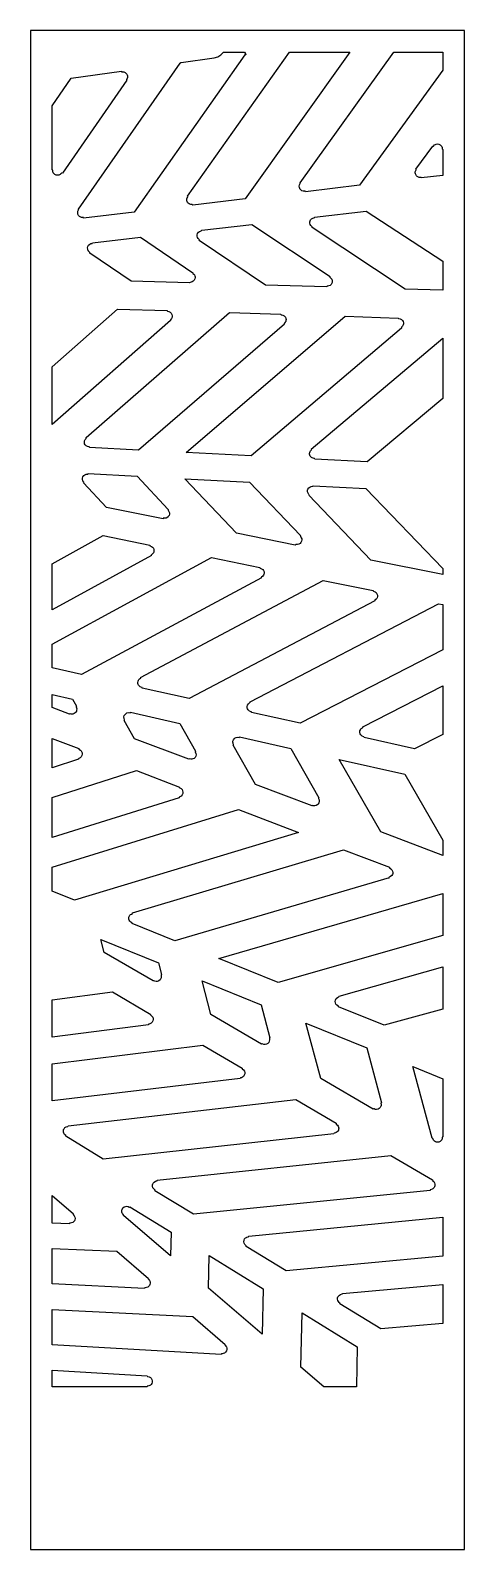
# Model space of a CAD drawing. Extents: x 0 to 400, y 0 to 1400.
import ezdxf

# ---------------------------------------------------------------- set-up
doc = ezdxf.new("R2010")
doc.units = 0
doc.layers.add('CUT', color=1, linetype='CONTINUOUS')
doc.layers.add('OUTLINE', color=7, linetype='CONTINUOUS')

msp = doc.modelspace()

# ---------------------------------------------------------------- linework, layer by layer
at = {"layer": 'CUT'}
for points in [[(44.35, 1235.15), (44.19, 1235.3), (138.04, 1369.79), (138.29, 1369.83), (138.37, 1370.22), (138.52, 1370.38), (138.77, 1370.5), (169.23, 1374.71), (172.52, 1375.64), (175.4, 1377.39), (177.78, 1380), (197.1, 1380), (198.31, 1378.38), (198.39, 1378.19), (198.32, 1377.77), (198.13, 1377.56), (197.45, 1377.4), (95.59, 1232.57), (49.07, 1227.05), (48.86, 1227.44), (48.66, 1227.55), (47.16, 1227.62), (45.91, 1228.05), (45.18, 1228.53), (44.29, 1229.5), (43.74, 1230.69), (43.55, 1231.99), (43.76, 1233.29), (44.44, 1234.7)], [(238.67, 1380), (294.28, 1380), (197.82, 1244.72), (149.57, 1238.98), (149.37, 1239.36), (149.17, 1239.48), (147.73, 1239.56), (146.88, 1239.81), (146.11, 1240.22), (145.42, 1240.77), (144.87, 1241.45), (144.46, 1242.24), (144.21, 1243.08), (144.13, 1243.95), (144.23, 1244.83), (144.5, 1245.67), (145.04, 1246.68), (145.04, 1246.91), (144.79, 1247.27)], [(248.58, 1259.44), (248.43, 1259.6), (334.77, 1380), (380, 1380), (380, 1363.48), (303.18, 1257.24), (253.33, 1251.31), (253.11, 1251.7), (252.91, 1251.81), (251.4, 1251.86), (250.18, 1252.26), (249.15, 1252.98), (248.59, 1253.6), (248.36, 1253.97), (248.15, 1254.34), (247.87, 1255.14), (247.74, 1256.4), (247.99, 1257.65), (248.67, 1259)], [(29.45, 1268.5), (29.26, 1268.59), (28.81, 1268.53), (28.06, 1267.7), (27.39, 1267.16), (26.22, 1266.64), (25.81, 1266.53), (24.96, 1266.46), (23.69, 1266.66), (22.52, 1267.22), (21.59, 1268.09), (21.11, 1268.8), (20.78, 1269.6), (20.55, 1271.11), (20.41, 1271.3), (20, 1271.46), (20, 1330.4), (37.56, 1355.91), (83.79, 1362.3), (84.02, 1361.91), (84.22, 1361.8), (85.31, 1361.82), (86.16, 1361.7), (87.32, 1361.2), (88.01, 1360.7), (88.82, 1359.74), (89.19, 1358.97), (89.41, 1358.15), (89.47, 1357.31), (89.36, 1356.46), (89.1, 1355.66), (88.59, 1354.68), (88.59, 1354.45), (88.84, 1354.09)], [(370.6, 1293.42), (371.04, 1293.3), (371.26, 1293.38), (372.34, 1294.46), (373.06, 1294.9), (373.85, 1295.21), (375.1, 1295.36), (376.36, 1295.14), (377.5, 1294.58), (378.43, 1293.71), (378.9, 1293), (379.22, 1292.21), (379.45, 1290.71), (379.59, 1290.52), (380, 1290.36), (380, 1266.36), (360.13, 1264), (359.93, 1264.39), (359.73, 1264.5), (358.2, 1264.56), (356.99, 1264.96), (356.28, 1265.4), (355.65, 1265.99), (354.95, 1267.05), (354.67, 1267.85), (354.56, 1268.69), (354.59, 1269.54), (354.97, 1270.76), (355.46, 1271.64), (355.38, 1272.09), (355.22, 1272.26)], [(261.53, 1227.33), (261.7, 1227.48), (261.81, 1227.91), (309.41, 1233.4), (380, 1187.2), (380, 1160.71), (345.25, 1161.68), (259.48, 1218.41), (259.57, 1218.82), (259.5, 1219.04), (258.4, 1220.05), (257.74, 1221.15), (257.42, 1222.39), (257.47, 1223.68), (257.71, 1224.51), (258.1, 1225.27), (258.95, 1226.23), (260.05, 1226.91)], [(157.3, 1215.26), (157.69, 1215.5), (157.79, 1215.91), (203.86, 1221.23), (276.01, 1173.16), (275.91, 1172.96), (275.99, 1172.51), (277.1, 1171.48), (277.58, 1170.76), (277.9, 1169.95), (278.09, 1168.66), (277.99, 1167.79), (277.73, 1166.96), (277.04, 1165.85), (276.06, 1164.99), (274.86, 1164.46), (273.31, 1164.25), (273.12, 1164.12), (272.95, 1163.72), (216.69, 1165.3), (155.61, 1206.41), (155.71, 1206.84), (155.63, 1207.06), (154.5, 1208.11), (153.85, 1209.21), (153.54, 1210.45), (153.59, 1211.73), (154.01, 1212.94), (154.77, 1213.98), (155.78, 1214.75), (156.57, 1215.09)], [(55.77, 1203.46), (56.84, 1203.73), (57.11, 1204.09), (57.12, 1204.31), (101.45, 1209.42), (149.73, 1176.69), (149.64, 1176.49), (149.7, 1176.04), (150.49, 1175.35), (151.04, 1174.67), (151.57, 1173.48), (151.68, 1173.06), (151.75, 1172.19), (151.54, 1170.91), (150.96, 1169.74), (150.06, 1168.79), (148.94, 1168.15), (148.09, 1167.92), (147.04, 1167.81), (146.72, 1167.49), (146.68, 1167.28), (92.75, 1168.8), (54.74, 1194.83), (54.83, 1195.26), (54.76, 1195.47), (53.68, 1196.51), (53.42, 1196.85), (53.03, 1197.61), (52.78, 1198.43), (52.72, 1199.7), (53.02, 1200.93), (53.68, 1202.03), (54.62, 1202.9)], [(129.01, 1132.8), (129.12, 1132.63), (20, 1036.95), (20, 1089.82), (80.37, 1143.22), (125.94, 1141.77), (125.97, 1141.56), (126.27, 1141.21), (127.67, 1140.92), (128.84, 1140.31), (129.77, 1139.4), (130.39, 1138.25), (130.64, 1136.97), (130.51, 1135.66), (130, 1134.46), (129.02, 1133.25)], [(51.42, 1024.3), (51.27, 1024.71), (183.56, 1139.92), (230.69, 1138.42), (230.72, 1138.21), (231.02, 1137.87), (232.53, 1137.56), (233.7, 1136.95), (234.34, 1136.37), (234.87, 1135.66), (235.38, 1134.45), (235.5, 1133.58), (235.45, 1132.71), (235.22, 1131.85), (234.83, 1131.07), (233.9, 1129.93), (233.85, 1129.71), (234, 1129.3), (99.5, 1013.22), (54.44, 1015.53), (54.3, 1015.94), (54.12, 1016.09), (52.61, 1016.41), (51.46, 1017.03), (50.55, 1017.96), (49.94, 1019.12), (49.7, 1020.39), (49.85, 1021.69), (50.37, 1022.88), (51.23, 1023.88)], [(341.91, 1125.93), (342.01, 1125.74), (203.28, 1007.93), (143.48, 1010.98), (289.94, 1136.52), (338.88, 1134.95), (338.91, 1134.73), (339.21, 1134.39), (340.62, 1134.12), (341.75, 1133.55), (342.67, 1132.68), (343.31, 1131.59), (343.61, 1130.36), (343.61, 1129.52), (343.45, 1128.69), (342.92, 1127.54), (341.92, 1126.38)], [(380, 1116.42), (380, 1060.71), (310.28, 1002.47), (261.88, 1004.93), (261.74, 1005.36), (261.56, 1005.5), (260.44, 1005.7), (259.62, 1006), (258.87, 1006.45), (258.23, 1007.05), (257.72, 1007.76), (257.36, 1008.55), (257.17, 1009.41), (257.14, 1010.29), (257.29, 1011.15), (257.61, 1011.96), (258.08, 1012.7), (258.85, 1013.52), (258.91, 1013.75), (258.77, 1014.17)], [(124.15, 950.42), (122.63, 950.49), (122.42, 950.39), (122.17, 950.01), (70.07, 960.39), (49.05, 982.96), (49.24, 983.36), (49.21, 983.58), (48.4, 984.81), (48.01, 986.05), (48, 987.36), (48.37, 988.61), (49.1, 989.69), (50.09, 990.51), (51.31, 991.01), (52.85, 991.17), (53.18, 991.48), (53.23, 991.7), (98.26, 989.24), (127.02, 958.61), (126.83, 958.21), (126.86, 957.98), (127.67, 956.76), (128.08, 955.55), (128.1, 954.28), (127.78, 953.05), (127.37, 952.3), (126.81, 951.65), (125.78, 950.9), (124.99, 950.59)], [(246.05, 926.15), (244.52, 926.22), (244.14, 925.95), (244.06, 925.74), (189.72, 936.57), (142.21, 986.84), (201.99, 983.58), (248.84, 934.41), (248.65, 934.02), (248.68, 933.79), (249.56, 932.52), (249.96, 931.31), (250.03, 930.46), (249.82, 929.2), (249.26, 928.05), (248.39, 927.11), (247.3, 926.46)], [(260.48, 980.18), (260.53, 980.39), (308.95, 977.74), (380, 904.25), (380, 898.67), (313.67, 911.88), (256.47, 971.55), (256.66, 971.94), (256.63, 972.17), (255.75, 973.46), (255.34, 974.7), (255.32, 976.01), (255.39, 976.44), (255.68, 977.27), (256.4, 978.36), (257.41, 979.2), (258.62, 979.7), (260.16, 979.86)], [(111.66, 916.85), (111.39, 916.49), (111.45, 916.05), (20, 865.95), (20, 908.34), (67.02, 934.4), (109.91, 925.69), (109.99, 925.24), (110.15, 925.07), (111.57, 924.54), (112.6, 923.78), (113.36, 922.75), (113.79, 921.54), (113.86, 920.26), (113.69, 919.42), (113.38, 918.62), (112.62, 917.58)], [(212.74, 895.84), (212.79, 895.42), (47.03, 806.42), (20, 812.44), (20, 834.3), (166.92, 914.11), (211.38, 905.08), (211.46, 904.65), (211.62, 904.48), (212.99, 903.95), (214.01, 903.19), (214.78, 902.15), (215.22, 900.93), (215.28, 899.65), (215.1, 898.8), (214.78, 898.01), (214.02, 896.97), (213, 896.21)], [(317.24, 874.43), (317.32, 874.22), (146.33, 784.31), (102.89, 793.98), (102.83, 794.41), (102.68, 794.58), (101.26, 795.15), (100.24, 795.94), (99.72, 796.6), (99.32, 797.36), (99.08, 798.19), (99.01, 799.04), (99.21, 800.3), (99.55, 801.09), (100.02, 801.8), (100.63, 802.4), (101.54, 803.04), (101.66, 803.48), (101.58, 803.68), (269.82, 893.21), (315.8, 883.87), (315.79, 883.65), (316.02, 883.27), (317.47, 882.72), (318.5, 881.95), (319.27, 880.9), (319.7, 879.68), (319.75, 878.39), (319.44, 877.14), (319.02, 876.39), (318.47, 875.71), (317.36, 874.86)], [(202.43, 781.06), (202.36, 781.27), (375.85, 871.68), (380, 870.84), (380, 829.18), (248.61, 761.53), (203.61, 771.56), (203.55, 772), (203.39, 772.17), (201.99, 772.72), (201.28, 773.22), (200.68, 773.83), (200.05, 774.95), (199.81, 775.77), (199.77, 777.06), (200.1, 778.31), (200.77, 779.39), (201.39, 779.99), (202.3, 780.62)], [(36.6, 770.19), (36.37, 770.13), (36.08, 769.8), (20, 775.88), (20, 788), (38.72, 783.76), (42.34, 777.27), (42.17, 777.14), (42.03, 776.71), (42.45, 775.68), (42.63, 774.84), (42.59, 773.55), (42.36, 772.73), (41.73, 771.61), (41.14, 770.99), (40.43, 770.49), (39.23, 770.03), (38.38, 769.92), (37.53, 769.98)], [(306.22, 757.73), (306.17, 758.18), (380, 795.84), (380, 751.17), (353.99, 738.07), (307.38, 748.45), (307.32, 748.89), (307.16, 749.06), (305.76, 749.61), (305.04, 750.12), (304.45, 750.73), (303.81, 751.86), (303.52, 753.11), (303.62, 754.4), (304.07, 755.59), (304.86, 756.62), (305.18, 756.91), (305.93, 757.38)], [(92.24, 771.65), (137.78, 761.34), (152.24, 735.73), (151.96, 735.39), (151.93, 735.16), (152.47, 733.71), (152.57, 732.42), (152.29, 731.18), (151.66, 730.05), (150.73, 729.16), (149.58, 728.58), (148.74, 728.39), (147.88, 728.36), (146.39, 728.66), (146.17, 728.6), (145.88, 728.27), (95.88, 747.18), (86.49, 763.94), (86.66, 764.07), (86.8, 764.51), (86.26, 765.99), (86.18, 767.3), (86.5, 768.58), (87.17, 769.71), (88.15, 770.59), (88.93, 770.99), (90.22, 771.28), (91.79, 771.19), (92.16, 771.45)], [(44.33, 728.81), (44.3, 728.37), (20, 720.53), (20, 747.58), (44.56, 738.19), (44.55, 737.76), (44.68, 737.56), (46.02, 736.79), (46.65, 736.19), (47.15, 735.48), (47.61, 734.27), (47.71, 732.98), (47.42, 731.7), (46.78, 730.59), (45.83, 729.7), (44.66, 729.12)], [(260.6, 685.55), (260.01, 685.7), (259.78, 685.64), (259.49, 685.31), (207.45, 704.99), (186.9, 741.19), (187.18, 741.53), (187.21, 741.76), (186.67, 743.19), (186.56, 744.02), (186.61, 744.87), (186.99, 746.08), (187.7, 747.13), (188.67, 747.94), (189.43, 748.31), (190.67, 748.57), (192.19, 748.47), (192.56, 748.73), (192.64, 748.93), (239.8, 738.25), (265.79, 692.8), (265.52, 692.46), (265.49, 692.23), (266.03, 690.79), (266.14, 689.5), (265.86, 688.23), (265.23, 687.11), (264.65, 686.48), (264.3, 686.22), (263.16, 685.63), (261.88, 685.4)], [(380, 639.73), (322.75, 661.38), (284.34, 728.17), (344.91, 714.46), (380, 653.91)], [(136.96, 693.11), (136.99, 692.89), (20, 656.28), (20, 693.07), (97.78, 717.84), (137.31, 702.72), (137.3, 702.29), (137.43, 702.09), (138.77, 701.31), (139.67, 700.36), (140.25, 699.21), (140.47, 697.92), (140.3, 696.63), (139.76, 695.44), (138.9, 694.47), (138.18, 693.98), (137.16, 693.52)], [(20, 606.71), (20, 628.82), (191.81, 681.88), (246.83, 660.84), (40.77, 598.34)], [(330.34, 619.17), (330.37, 618.96), (133.21, 561.05), (93.67, 576.99), (93.72, 577.21), (93.56, 577.63), (92.66, 578.14), (91.69, 579), (91.01, 580.11), (90.76, 580.94), (90.67, 581.81), (90.75, 582.67), (91.19, 583.89), (91.67, 584.61), (92.28, 585.22), (93.01, 585.71), (94.03, 586.16), (94.18, 586.34), (94.21, 586.78), (288.47, 644.92), (330.7, 628.77), (330.69, 628.34), (330.82, 628.14), (332.15, 627.36), (333.05, 626.42), (333.63, 625.24), (333.84, 623.94), (333.76, 623.08), (333.51, 622.23), (332.84, 621.11), (331.87, 620.23), (330.54, 619.57)], [(228.23, 522.72), (173.5, 544.79), (380, 604.61), (380, 565.85)], [(113.46, 524.26), (113.12, 524), (68.11, 550.24), (65.03, 562.19), (118.03, 540.61), (120.82, 529.87), (120.46, 529.61), (120.38, 529.4), (120.53, 527.85), (120.41, 527), (119.92, 525.8), (119.42, 525.11), (118.44, 524.28), (117.65, 523.9), (116.83, 523.68), (115.96, 523.63), (114.69, 523.87), (113.69, 524.29)], [(284.39, 509.91), (284.36, 510.13), (380, 536.92), (380, 498.16), (325.93, 483.31), (283.82, 500.29), (283.87, 500.51), (283.71, 500.93), (282.37, 501.74), (281.74, 502.36), (281.49, 502.71), (280.92, 503.9), (280.74, 505.18), (280.94, 506.48), (281.29, 507.28), (281.78, 508), (282.76, 508.86), (284.18, 509.51)], [(213.26, 466.08), (212.92, 465.82), (166.32, 492.99), (158.14, 524.27), (212.62, 502.08), (220.63, 471.66), (220.28, 471.42), (220.19, 471.2), (220.33, 469.69), (220.09, 468.41), (219.5, 467.28), (218.59, 466.35), (217.46, 465.72), (216.2, 465.46), (214.9, 465.58), (213.49, 466.11)], [(110.15, 484.51), (109.05, 484.23), (108.88, 484.07), (108.78, 483.64), (20, 472.31), (20, 506.56), (75.62, 513.94), (110.8, 493.26), (110.73, 492.83), (110.83, 492.62), (111.98, 491.66), (112.72, 490.57), (113.01, 489.75), (113.13, 488.44), (112.87, 487.17), (112.24, 486.02), (111.31, 485.11)], [(316.55, 406.09), (316.1, 406.14), (315.76, 405.86), (267.42, 434.04), (253.86, 485.28), (309.88, 462.47), (323.39, 411.78), (323.03, 411.52), (322.95, 411.31), (323.11, 409.77), (323, 408.91), (322.87, 408.5), (322.28, 407.35), (321.38, 406.42), (320.25, 405.79), (318.98, 405.53), (317.69, 405.65)], [(193.24, 434.27), (193.23, 434.06), (20, 413.48), (20, 447.72), (158.97, 464.94), (195.13, 443.7), (195.05, 443.49), (195.15, 443.05), (196.36, 442.04), (197.09, 440.97), (197.47, 439.7), (197.46, 438.39), (197.06, 437.14), (196.31, 436.06), (195.28, 435.25), (194.48, 434.9), (193.5, 434.63)], [(371.27, 377.41), (370.63, 378.83), (370.45, 378.98), (370.01, 379.03), (352.29, 445.2), (380, 433.91), (380, 380.34), (379.59, 380.18), (379.45, 379.99), (379.21, 378.45), (378.87, 377.64), (378.38, 376.93), (377.4, 376.05), (376.21, 375.51), (374.92, 375.34), (374.06, 375.45), (373.22, 375.71), (372.12, 376.41)], [(34.72, 390.37), (34.73, 390.59), (244.41, 414.73), (281.62, 392.86), (281.54, 392.65), (281.64, 392.21), (282.84, 391.21), (283.59, 390.11), (283.88, 389.28), (284, 388.42), (283.95, 387.54), (283.72, 386.68), (283.07, 385.54), (282.47, 384.91), (281.75, 384.4), (280.94, 384.05), (279.89, 383.79), (279.72, 383.64), (279.61, 383.21), (67.18, 359.84), (32.62, 380.97), (32.7, 381.4), (32.61, 381.61), (31.43, 382.64), (30.72, 383.73), (30.43, 384.55), (30.36, 384.98), (30.38, 386.28), (30.61, 387.13), (31, 387.9), (31.85, 388.89), (32.96, 389.58), (34.45, 390.01)], [(116.76, 339.94), (116.87, 340.36), (332, 363.25), (370.39, 340.69), (370.31, 340.49), (370.41, 340.04), (371.54, 339.11), (372.26, 338.06), (372.66, 336.85), (372.72, 336.02), (372.61, 335.17), (372.36, 334.37), (371.95, 333.62), (371.4, 332.97), (370.74, 332.44), (369.99, 332.04), (368.52, 331.66), (368.34, 331.5), (368.22, 331.08), (150.33, 309.01), (114.75, 330.76), (114.83, 331.18), (114.74, 331.4), (113.56, 332.43), (112.85, 333.53), (112.5, 334.79), (112.52, 336.09), (112.76, 336.93), (113.15, 337.71), (114.02, 338.7), (115.13, 339.39), (116.37, 339.71)], [(36.11, 300.7), (35.94, 300.3), (20, 300.93), (20, 326.28), (39.57, 309.44), (39.42, 309.03), (39.47, 308.8), (40.46, 307.63), (40.98, 306.44), (41.14, 305.16), (40.91, 303.87), (40.55, 303.08), (40.05, 302.38), (39.05, 301.54), (37.86, 301.02), (36.53, 300.88)], [(88.79, 316.35), (90.07, 316.09), (91.1, 315.62), (91.33, 315.64), (91.68, 315.91), (129.58, 292.58), (129.11, 270.7), (85.74, 307.79), (85.88, 308.21), (85.83, 308.43), (84.84, 309.6), (84.44, 310.38), (84.31, 310.8), (84.15, 312.1), (84.26, 312.97), (84.39, 313.38), (84.76, 314.19), (85.27, 314.89), (86.28, 315.73), (87.48, 316.23)], [(201.14, 288.91), (380, 306.36), (380, 270.28), (235.54, 256.92), (198.83, 279.37), (198.91, 279.79), (198.82, 280.01), (198.05, 280.65), (197.47, 281.3), (196.87, 282.47), (196.64, 283.77), (196.81, 285.07), (197.34, 286.26), (198.22, 287.25), (198.94, 287.74), (199.34, 287.92), (200.86, 288.34), (201.03, 288.49)], [(105.49, 241.28), (105.3, 241.15), (105.12, 240.74), (20, 244.82), (20, 277.48), (79.7, 274.91), (108.77, 249.9), (108.62, 249.48), (108.67, 249.25), (109.68, 248.06), (110.21, 246.86), (110.36, 245.57), (110.12, 244.28), (109.76, 243.49), (109.25, 242.79), (108.24, 241.95), (107.04, 241.44)], [(164.73, 270.94), (214.28, 240.44), (213.36, 198.66), (164.07, 240.81)], [(287.19, 235.58), (287.37, 235.73), (287.49, 236.16), (380, 244.38), (380, 208.3), (322.91, 203.51), (285.14, 226.6), (285.22, 227.03), (285.13, 227.24), (284.36, 227.87), (283.79, 228.5), (283.19, 229.62), (282.94, 230.87), (283.04, 232.12), (283.32, 232.92), (283.74, 233.67), (284.61, 234.58), (285.71, 235.21)], [(175.92, 180.35), (175.73, 179.94), (20, 188.72), (20, 221.37), (149.65, 214.7), (179.42, 189.08), (179.27, 188.67), (179.32, 188.44), (180.08, 187.6), (180.55, 186.86), (180.95, 185.62), (180.97, 184.31), (180.6, 183.05), (179.88, 181.96), (178.87, 181.13), (177.67, 180.63), (176.81, 180.5), (176.34, 180.51)], [(300.28, 150), (270.27, 150), (249.19, 168.02), (250.31, 218.26), (301.11, 186.99)], [(111.34, 152.25), (110.73, 151.62), (110, 151.14), (109.2, 150.79), (107.66, 150.55), (107.47, 150.41), (107.31, 150), (20, 150), (20, 165.27), (107.61, 160.03), (107.75, 159.61), (107.93, 159.46), (109.45, 159.12), (110.6, 158.48), (111.23, 157.89), (111.93, 156.79), (112.27, 155.52), (112.24, 154.21), (111.82, 152.98)]]:
    msp.add_lwpolyline(points, close=True, dxfattribs=at)
at = {"layer": 'OUTLINE'}
msp.add_lwpolyline([(0, 0), (400, 0), (400, 1400), (0, 1400)], close=True, dxfattribs=at)

doc.saveas('drawing.dxf')
